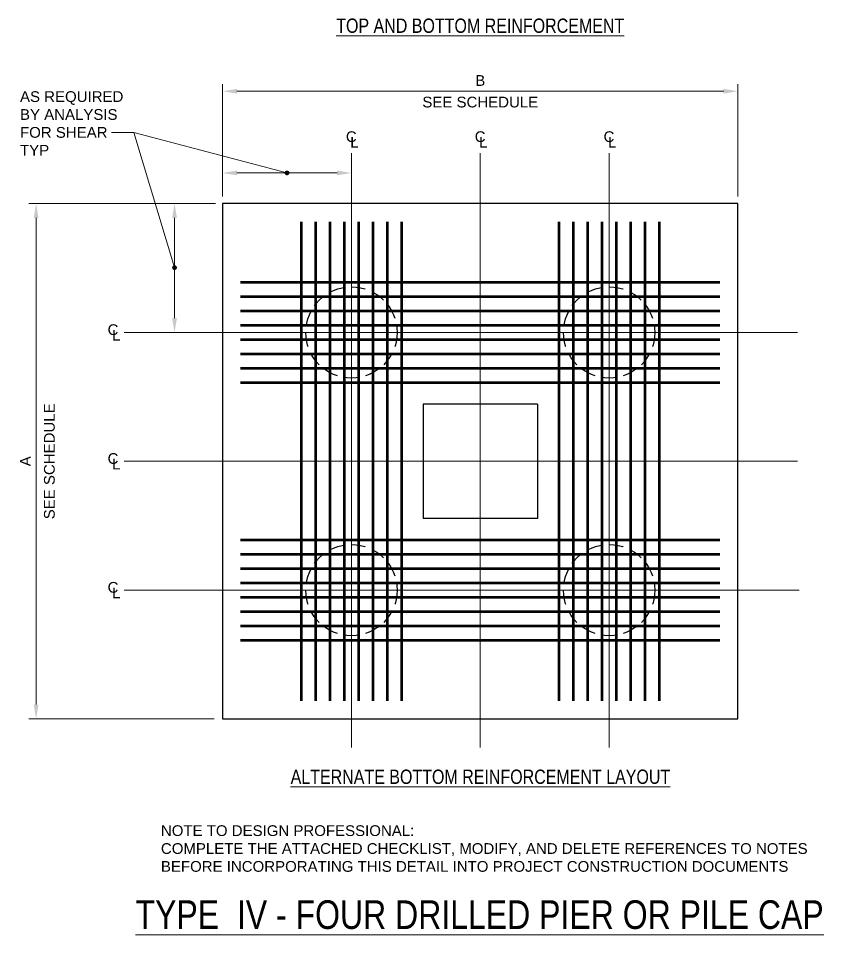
# Model space of a CAD drawing. Header units: inches. Extents: x -269 to -144, y 1123 to 1448.
# Drawn here: x -269.4 to -156.9, y 1123.2 to 1251.2 of the extents above; entities that cross this region are included whole.
import ezdxf

# ---------------------------------------------------------------- set-up
doc = ezdxf.new("R2010")
doc.units = ezdxf.units.IN
doc.header["$LTSCALE"] = 5
doc.header["$MEASUREMENT"] = 0
for name, pattern in [('CENTER', [2, 1.25, -0.25, 0.25, -0.25]), ('CENTERX2', [4, 2.5, -0.5, 0.5, -0.5]), ('HIDDENX2', [0.75, 0.5, -0.25])]:
    doc.linetypes.add(name, pattern=pattern)
for name, color, linetype, lineweight in [('S-ANNO-DIMS', 1, 'Continuous', 20), ('S-ANNO-TEXT', 7, 'Continuous', 20), ('S-DETL', 3, 'Continuous', 30), ('S-GRID', 9, 'CENTER', 20)]:
    doc.layers.add(name, color=color, linetype=linetype, lineweight=lineweight)
doc.styles.add('Romans', font='arial.ttf')
doc.dimstyles.get("Standard").update_dxf_attribs({"dimtxt": 0.18, "dimasz": 0.18, "dimexe": 0.18, "dimexo": 0.0625, "dimgap": 0.09, "dimtad": 0, "dimtih": 1, "dimtoh": 1, "dimdec": 4, "dimzin": 0, "dimdsep": 46, "dimtxsty": 'Standard', "dimcen": 0.09, "dimadec": 0, "dimazin": 0, "dimtfac": 1, "dimtdec": 4, "dimtofl": 0, "dimtmove": 0, "dimatfit": 3, "dimfxl": 1, "dimtolj": 1, "dimtzin": 0, "dimarcsym": 0})

# ---------------------------------------------------------------- blocks, each defined once
blk = doc.blocks.new('*D4')
at = {"layer": 'Defpoints', "color": 0, "transparency": 16777216}
for p in [(-241.03, 1225.33), (-266.92, 1153.33), (-241.03, 1153.33)]:
    blk.add_point(p, dxfattribs=at)
at = {"layer": 'S-ANNO-DIMS', "transparency": 16777216}
for p, q in [((-242.03, 1225.33), (-267.92, 1225.33)), ((-266.92, 1223.33), (-266.92, 1155.33)), ((-242.03, 1153.33), (-267.92, 1153.33))]:
    blk.add_line(p, q, dxfattribs=at)
for points in [[(-267.26, 1223.33), (-266.59, 1223.33), (-266.92, 1225.33)], [(-267.26, 1155.33), (-266.59, 1155.33), (-266.92, 1153.33)]]:
    blk.add_solid(points, dxfattribs=at)
at = {"layer": 'S-ANNO-DIMS', "transparency": 16777216, "insert": (-268.42, 1189.33), "char_height": 1.5, "attachment_point": 5, "rotation": 90, "style": 'Romans'}
blk.add_mtext('\\A1;A', dxfattribs=at)
blk = doc.blocks.new('*D5')
at = {"layer": 'Defpoints', "color": 0, "transparency": 16777216}
for p in [(-240.88, 1229.61), (-240.88, 1229.61), (-222.88, 1228.61)]:
    blk.add_point(p, dxfattribs=at)
at = {"layer": 'S-ANNO-DIMS', "transparency": 16777216}
for p, q in [((-222.88, 1229.61), (-222.88, 1230.61)), ((-224.88, 1229.61), (-238.88, 1229.61))]:
    blk.add_line(p, q, dxfattribs=at)
for points in [[(-238.88, 1229.95), (-238.88, 1229.28), (-240.88, 1229.61)], [(-224.88, 1229.95), (-224.88, 1229.28), (-222.88, 1229.61)]]:
    blk.add_solid(points, dxfattribs=at)
at = {"layer": 'S-ANNO-DIMS', "transparency": 16777216, "insert": (-231.88, 1231.11), "char_height": 1.5, "attachment_point": 5, "style": 'Romans'}
blk.add_mtext('\\A1;  ', dxfattribs=at)
blk = doc.blocks.new('*D6')
at = {"layer": 'Defpoints', "color": 0, "transparency": 16777216}
for p in [(-247.59, 1225.33), (-240.88, 1225.33), (-247.59, 1207.33)]:
    blk.add_point(p, dxfattribs=at)
at = {"layer": 'S-ANNO-DIMS', "transparency": 16777216}
for p, q in [((-241.88, 1225.33), (-248.59, 1225.33)), ((-247.59, 1209.33), (-247.59, 1223.33))]:
    blk.add_line(p, q, dxfattribs=at)
for points in [[(-247.92, 1223.33), (-247.25, 1223.33), (-247.59, 1225.33)], [(-247.92, 1209.33), (-247.25, 1209.33), (-247.59, 1207.33)]]:
    blk.add_solid(points, dxfattribs=at)
blk = doc.blocks.new('*D7')
at = {"layer": 'Defpoints', "color": 0, "transparency": 16777216}
for p in [(-240.88, 1241.03), (-240.88, 1225.33), (-168.88, 1225.33)]:
    blk.add_point(p, dxfattribs=at)
at = {"layer": 'S-ANNO-DIMS', "transparency": 16777216}
for p, q in [((-240.88, 1226.33), (-240.88, 1242.03)), ((-168.88, 1226.33), (-168.88, 1242.03)), ((-170.88, 1241.03), (-238.88, 1241.03))]:
    blk.add_line(p, q, dxfattribs=at)
for points in [[(-238.88, 1241.36), (-238.88, 1240.7), (-240.88, 1241.03)], [(-170.88, 1241.36), (-170.88, 1240.7), (-168.88, 1241.03)]]:
    blk.add_solid(points, dxfattribs=at)
at = {"layer": 'S-ANNO-DIMS', "transparency": 16777216, "insert": (-204.88, 1242.53), "char_height": 1.5, "attachment_point": 5, "style": 'Romans'}
blk.add_mtext('\\A1;B', dxfattribs=at)

msp = doc.modelspace()

# ---------------------------------------------------------------- linework, layer by layer
at = {"layer": 'S-ANNO-DIMS'}
for p, q in [((-256.3783576, 1235.2434796), (-253.273992, 1235.2434796)), ((-247.5873662, 1216.3878741), (-253.273992, 1235.2434796)), ((-253.273992, 1235.2434796), (-231.8801732, 1229.6165071))]:
    msp.add_line(p, q, dxfattribs=at)
at = {"layer": 'S-ANNO-DIMS', "const_width": 0.3333333}
for points in [[(-232.0468399, 1229.6165071, 1), (-231.7135065, 1229.6165071, 1)], [(-247.7540328, 1216.3878741, 1), (-247.4206995, 1216.3878741, 1)]]:
    msp.add_lwpolyline(points, format="xyb", close=True, dxfattribs=at)
at = {"layer": 'S-DETL'}
for p, q in [((-212.8801732, 1197.3253741), (-212.8801732, 1181.3253741)), ((-196.8801732, 1197.3253741), (-212.8801732, 1197.3253741)), ((-196.8801732, 1197.3253741), (-196.8801732, 1181.3253741)), ((-196.8801732, 1181.3253741), (-212.8801732, 1181.3253741))]:
    msp.add_line(p, q, dxfattribs=at)
msp.add_lwpolyline([(-168.8801732, 1225.3253741), (-240.8801732, 1225.3253741), (-240.8801732, 1153.3253741), (-168.8801732, 1153.3253741), (-168.8801732, 1225.3253741)], dxfattribs=at)
at = {"layer": 'S-DETL', "const_width": 0.375}
for points in [[(-229.8801732, 1155.8253741), (-229.8801732, 1222.8253741)], [(-227.8801732, 1155.8253741), (-227.8801732, 1222.8253741)], [(-225.8801732, 1155.8253741), (-225.8801732, 1222.8253741)], [(-223.8801732, 1155.8253741), (-223.8801732, 1222.8253741)], [(-221.8801732, 1155.8253741), (-221.8801732, 1222.8253741)], [(-219.8801732, 1155.8253741), (-219.8801732, 1222.8253741)], [(-217.8801732, 1155.8253741), (-217.8801732, 1222.8253741)], [(-215.8801732, 1155.8253741), (-215.8801732, 1222.8253741)], [(-193.8801732, 1155.8253741), (-193.8801732, 1222.8253741)], [(-191.8801732, 1155.8253741), (-191.8801732, 1222.8253741)], [(-189.8801732, 1155.8253741), (-189.8801732, 1222.8253741)], [(-187.8801732, 1155.8253741), (-187.8801732, 1222.8253741)], [(-185.8801732, 1155.8253741), (-185.8801732, 1222.8253741)], [(-183.8801732, 1155.8253741), (-183.8801732, 1222.8253741)], [(-181.8801732, 1155.8253741), (-181.8801732, 1222.8253741)], [(-179.8801732, 1155.8253741), (-179.8801732, 1222.8253741)], [(-238.3801732, 1214.3253741), (-171.3801732, 1214.3253741)], [(-238.3801732, 1212.3253741), (-171.3801732, 1212.3253741)], [(-238.3801732, 1210.3253741), (-171.3801732, 1210.3253741)], [(-238.3801732, 1208.3253741), (-171.3801732, 1208.3253741)], [(-238.3801732, 1206.3253741), (-171.3801732, 1206.3253741)], [(-238.3801732, 1206.3253741), (-171.3801732, 1206.3253741)], [(-238.3801732, 1204.3253741), (-171.3801732, 1204.3253741)], [(-238.3801732, 1202.3253741), (-171.3801732, 1202.3253741)], [(-238.3801732, 1200.3253741), (-171.3801732, 1200.3253741)], [(-238.3801732, 1178.3253741), (-171.3801732, 1178.3253741)], [(-238.3801732, 1176.3253741), (-171.3801732, 1176.3253741)], [(-238.3801732, 1174.3253741), (-171.3801732, 1174.3253741)], [(-238.3801732, 1172.3253741), (-171.3801732, 1172.3253741)], [(-238.3801732, 1170.3253741), (-171.3801732, 1170.3253741)], [(-238.3801732, 1170.3253741), (-171.3801732, 1170.3253741)], [(-238.3801732, 1168.3253741), (-171.3801732, 1168.3253741)], [(-238.3801732, 1166.3253741), (-171.3801732, 1166.3253741)], [(-238.3801732, 1164.3253741), (-171.3801732, 1164.3253741)]]:
    msp.add_lwpolyline(points, dxfattribs=at)
at = {"layer": 'S-DETL', "linetype": 'HIDDENX2', "ltscale": 0.8}
for centre in [(-222.8801732, 1207.3253741), (-186.8801732, 1207.3253741), (-222.8801732, 1171.3253741), (-186.8801732, 1171.3253741)]:
    msp.add_circle(centre, 6.375, dxfattribs=at)
at = {"layer": 'S-GRID', "linetype": 'CENTERX2', "lineweight": 18, "ltscale": 8}
for p, q in [((-222.8801732, 1149.3253741), (-222.8801732, 1232.3984118)), ((-204.8801732, 1149.3253741), (-204.8801732, 1232.3984118)), ((-186.8801732, 1149.3253741), (-186.8801732, 1232.3984118)), ((-160.5555914, 1207.3253741), (-254.636534, 1207.3253741)), ((-204.8801732, 1202.0766046), (-204.8801732, 1176.5741437)), ((-160.5555914, 1189.3253741), (-254.636534, 1189.3253741)), ((-192.1289427, 1189.3253741), (-217.6314036, 1189.3253741)), ((-254.636534, 1171.3253741), (-160.3133641, 1171.3253741))]:
    msp.add_line(p, q, dxfattribs=at)

# ---------------------------------------------------------------- texts
at = {"layer": 'S-ANNO-DIMS', "char_height": 1.499999989, "style": 'Romans'}
for s, insert, attachment_point in [('\\A1;AS REQUIRED \\PBY ANALYSIS \\PFOR SHEAR\\PTYP', (-269.1742814, 1241.0311787), 1), ('\\A1;SEE SCHEDULE', (-204.8801732, 1239.5055989), 5)]:
    msp.add_mtext(s, dxfattribs=dict(at, insert=insert, attachment_point=attachment_point))
at = {"layer": 'S-ANNO-DIMS', "insert": (-265.0653683, 1189.3253741), "char_height": 1.499999989, "attachment_point": 5, "rotation": 90, "style": 'Romans'}
msp.add_mtext('\\A1;SEE SCHEDULE', dxfattribs=at)
at = {"layer": 'S-ANNO-TEXT', "style": 'Romans', "width": 0.8}
for s, p in [('%%UTOP AND BOTTOM REINFORCEMENT', (-225.0007735, 1249.1860218)), ('%%UALTERNATE BOTTOM REINFORCEMENT LAYOUT', (-231.3702141, 1144.2551149))]:
    msp.add_text(s, height=2, dxfattribs=at).set_placement(p)
at = {"layer": 'S-ANNO-TEXT', "char_height": 1.49999999, "width": 39.884172245, "attachment_point": 1, "style": 'Romans'}
for s, insert in [('\\A1;C', (-223.6560835, 1235.4325896)), ('\\A1;C', (-205.6560835, 1235.4325896)), ('\\A1;C', (-187.6560835, 1235.4325896)), ('\\A1;L', (-223.0415071, 1234.6484118)), ('\\A1;L', (-205.0415071, 1234.6484118)), ('\\A1;L', (-187.0415071, 1234.6484118)), ('\\A1;C', (-256.9383546, 1208.467463)), ('\\A1;L', (-256.3237782, 1207.6832852)), ('\\A1;C', (-256.9383546, 1190.467463)), ('\\A1;L', (-256.3237782, 1189.6832852)), ('\\A1;C', (-256.9383546, 1172.467463)), ('\\A1;L', (-256.3237782, 1171.6832852))]:
    msp.add_mtext(s, dxfattribs=dict(at, insert=insert))
at = {"layer": 'S-ANNO-TEXT', "style": 'Romans'}
for s, insert, char_height, attachment_point in [('NOTE TO DESIGN PROFESSIONAL: \\PCOMPLETE THE ATTACHED CHECKLIST, MODIFY, AND DELETE REFERENCES TO NOTES \\PBEFORE INCORPORATING THIS DETAIL INTO PROJECT CONSTRUCTION DOCUMENTS', (-249.4903909, 1131.954808), 1.499999989, 7), ('{\\W0.8;\\LTYPE  IV - FOUR DRILLED PIER OR PILE CAP}', (-253.0353659, 1127.991984), 4, 1)]:
    msp.add_mtext(s, dxfattribs=dict(at, insert=insert, char_height=char_height, attachment_point=attachment_point))

# ---------------------------------------------------------------- dimensions: what is measured, and where the dimension line sits
at = {"layer": 'S-ANNO-DIMS'}
for base, p1, p2, angle, text, picture, middle in [((-240.8801732, 1241.0311787), (-168.8801732, 1225.3253741), (-240.8801732, 1225.3253741), 180, 'B', '*D7', (-204.8801732, 1241.0311787)), ((-240.8801732, 1229.6139486), (-222.8801732, 1228.6139486), (-240.8801732, 1229.6139486), 180, '  ', '*D5', (-231.8801732, 1229.6139486)), ((-266.9242814, 1153.3253741), (-241.0283315, 1225.3253741), (-241.0283315, 1153.3253741), 270, 'A', '*D4', (-266.9242814, 1189.3253741)), ((-247.5873662, 1225.3253741), (-247.5873662, 1207.3253741), (-240.8801732, 1225.3253741), 270, ' ', '*D6', (-247.5873662, 1216.3878741))]:
    dim = msp.add_linear_dim(base=base, p1=p1, p2=p2, angle=angle, text=text, dimstyle='Standard', override={"dimscale": 16, "dimtxt": 0.09375, "dimasz": 0.125, "dimexe": 0.0625, "dimgap": 0.0625, "dimtih": 0, "dimtoh": 0, "dimdec": 5, "dimlfac": 1, "dimrnd": 0.03125, "dimzin": 7, "dimlunit": 4, "dimtxsty": 'Romans', "dimcen": 0.125, "dimclrd": 256, "dimclre": 256, "dimclrt": 256, "dimadec": 4, "dimtdec": 5, "dimtofl": 1, "dimtvp": 1, "dimfrac": 2, "dimtzin": 3, "dimlwd": 65535, "dimlwe": 65535}, dxfattribs=at)
    dim.commit()
    dim.dimension.update_dxf_attribs({"geometry": picture, "text_midpoint": middle, "dimtype": 128})

doc.saveas('drawing.dxf')
